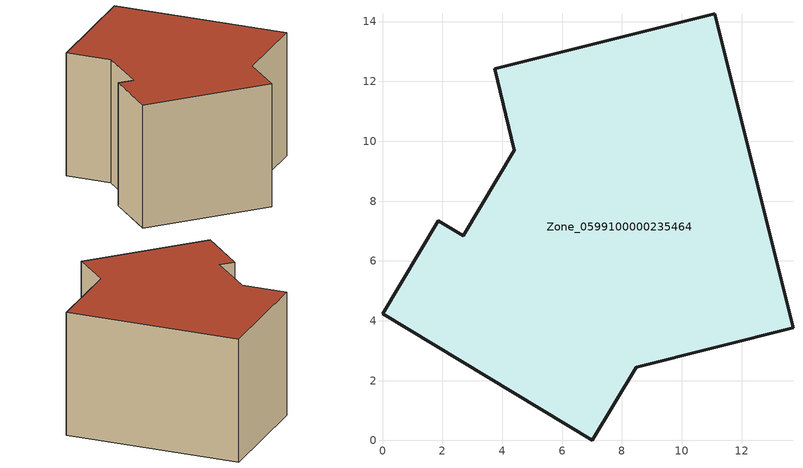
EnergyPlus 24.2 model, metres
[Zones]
Zone_0599100000235464
 floor ground (C_G): 8.48,2.45 7.01,0 0,4.23 1.86,7.34 2.7,6.84 4.41,9.7 3.75,12.42 11.11,14.27 13.72,3.76 z0
 wall outside (C_F): 7.01,0 8.48,2.45 13.72,3.76 11.11,14.27 3.75,12.42 4.41,9.7 2.7,6.84 1.86,7.34 0,4.23 7.01,0 z0:7.79
 roof outside (C_R): 2.7,6.84 1.86,7.34 0,4.23 7.01,0 8.48,2.45 13.72,3.76 11.11,14.27 3.75,12.42 4.41,9.7 z7.79
[BUILDING]
Pand.0599100000235464: North Axis=0; Terrain=City; Loads Convergence Tolerance Value=0.04; Temperature Convergence Tolerance Value=0.4; Solar Distribution=FullExterior; Maximum Number of Warmup Days=25; Minimum Number of Warmup Days=1
[Site:Location]
Rotterdam.The.Hague.AP_ZH_NLD Design_Conditions: Latitude=51.96; Longitude=4.45; Time Zone=1; Elevation=-4.5
[SITE:GROUNDTEMPERATURE:BUILDINGSURFACE]
18, 18, 18, 18, 18, 18, 18, 18, 18, 18, 18, 18
[MATERIAL] Thermal Absorptance=0.9; Solar Absorptance=0.7; Visible Absorptance=0.7
Name | Roughness | Thickness | Conductivity | Density | Specific Heat
G.TC.1975-1991 | MediumSmooth | 0.15 | 0.288461 | 540 | 1210
F.TC.1975-1991 | Rough | 0.3 | 0.230769 | 1920 | 840
R.TC.1975-1991 | MediumRough | 0.2 | 0.153846 | 1500 | 1000
[CONSTRUCTION]
C_G: G.TC.1975-1991
C_F: F.TC.1975-1991
C_R: R.TC.1975-1991
[ZONE]
Zone_0599100000235464: Type=1; Multiplier=1; Ceiling Height=Autocalculate; Volume=Autocalculate; Floor Area=autocalculate; Part of Total Floor Area=Yes
[ZONEINFILTRATION:DESIGNFLOWRATE]
Infil_Zone_0599100000235464: Zone or ZoneList or Space or SpaceList=Zone_0599100000235464; Schedule=AlwaysOn; Design Flow Rate Calculation Method=Flow/Area; Flow Rate per Floor Area=0.003; Constant Term Coefficient=1; Temperature Term Coefficient=0; Velocity Term Coefficient=0; Velocity Squared Term Coefficient=0
[HVACTEMPLATE:ZONE:IDEALLOADSAIRSYSTEM]
Zone_0599100000235464: Maximum Heating Supply Air Temperature=50; Minimum Cooling Supply Air Temperature=13; Maximum Heating Supply Air Humidity Ratio=0.0156; Minimum Cooling Supply Air Humidity Ratio=0.0077; Heating Limit=NoLimit; Cooling Limit=NoLimit; Dehumidification Control Type=ConstantSensibleHeatRatio; Cooling Sensible Heat Ratio=0.7; Dehumidification Setpoint=60; Humidification Control Type=None; Humidification Setpoint=30; Outdoor Air Method=None; Outdoor Air Flow Rate per Person=0.00944; Outdoor Air Flow Rate per Zone Floor Area=0; Outdoor Air Flow Rate per Zone=0; Demand Controlled Ventilation Type=None; Outdoor Air Economizer Type=NoEconomizer; Heat Recovery Type=None; Sensible Heat Recovery Effectiveness=0.7; Latent Heat Recovery Effectiveness=0.65
[ZONECONTROL:THERMOSTAT]
ThermostatControl_Zone_0599100000235464: Zone or ZoneList=Zone_0599100000235464; Control Type Schedule=DualSetpointControlType; Control 1=Thermostat_Zone_0599100000235464; Temperature Difference Between Cutout And Setpoint=0
[THERMOSTATSETPOINT:DUALSETPOINT]
Thermostat_Zone_0599100000235464: Heating Setpoint Temperature Schedule=HeatingSetpoint_Zone_0599100000235464; Cooling Setpoint Temperature Schedule=CoolingSetpoint_Zone_0599100000235464
[SCHEDULE:COMPACT]
HeatingSetpoint_Zone_0599100000235464: Through: 12/31, For: AllDays, Until: 24:00, 21
CoolingSetpoint_Zone_0599100000235464: Through: 12/31, For: AllDays, Until: 24:00, 24
DualSetpointControlType: Through: 12/31, For: AllDays, Until: 24:00, 4
AlwaysOn: Through: 12/31, For: AllDays, Until: 24:00, 1
